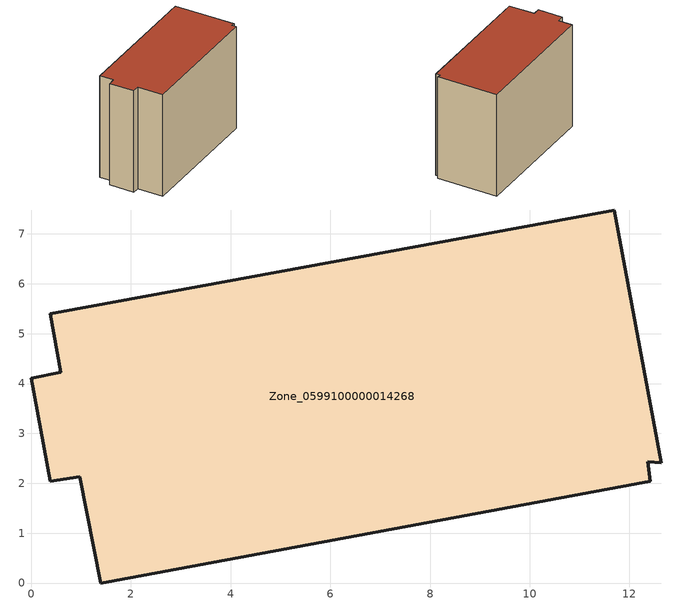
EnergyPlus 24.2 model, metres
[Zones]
Zone_0599100000014268
 floor ground (C_G): 0.98,2.13 0.38,2.04 0,4.11 0.59,4.23 0.38,5.4 11.7,7.48 12.64,2.41 12.36,2.44 12.41,2.04 1.4,0 z0.41
 wall outside (C_F): 0.38,2.04 0.98,2.13 1.4,0 12.41,2.04 12.36,2.44 12.64,2.41 11.7,7.48 0.38,5.4 0.59,4.23 0,4.11 0.38,2.04 z0.41:9.46
 roof outside (C_R): 12.36,2.44 12.64,2.41 11.7,7.48 0.38,5.4 0.59,4.23 0,4.11 0.38,2.04 0.98,2.13 1.4,0 12.41,2.04 z9.46
[BUILDING]
Pand.0599100000014268: North Axis=0; Terrain=City; Loads Convergence Tolerance Value=0.04; Temperature Convergence Tolerance Value=0.4; Solar Distribution=FullExterior; Maximum Number of Warmup Days=25; Minimum Number of Warmup Days=1
[Site:Location]
Rotterdam.The.Hague.AP_ZH_NLD Design_Conditions: Latitude=51.96; Longitude=4.45; Time Zone=1; Elevation=-4.5
[SITE:GROUNDTEMPERATURE:BUILDINGSURFACE]
18, 18, 18, 18, 18, 18, 18, 18, 18, 18, 18, 18
[MATERIAL] Thermal Absorptance=0.9; Solar Absorptance=0.7; Visible Absorptance=0.7
Name | Roughness | Thickness | Conductivity | Density | Specific Heat
G.TC.1946 | MediumSmooth | 0.15 | 1 | 540 | 1210
F.TC.1946 | Rough | 0.3 | 0.857143 | 1920 | 840
R.TC.1946 | MediumRough | 0.2 | 0.909091 | 1500 | 1000
[CONSTRUCTION]
C_G: G.TC.1946
C_F: F.TC.1946
C_R: R.TC.1946
[ZONE]
Zone_0599100000014268: Type=1; Multiplier=1; Ceiling Height=Autocalculate; Volume=Autocalculate; Floor Area=autocalculate; Part of Total Floor Area=Yes
[ZONEINFILTRATION:DESIGNFLOWRATE]
Infil_Zone_0599100000014268: Zone or ZoneList or Space or SpaceList=Zone_0599100000014268; Schedule=AlwaysOn; Design Flow Rate Calculation Method=Flow/Area; Flow Rate per Floor Area=0.003; Constant Term Coefficient=1; Temperature Term Coefficient=0; Velocity Term Coefficient=0; Velocity Squared Term Coefficient=0
[HVACTEMPLATE:ZONE:IDEALLOADSAIRSYSTEM]
Zone_0599100000014268: Maximum Heating Supply Air Temperature=50; Minimum Cooling Supply Air Temperature=13; Maximum Heating Supply Air Humidity Ratio=0.0156; Minimum Cooling Supply Air Humidity Ratio=0.0077; Heating Limit=NoLimit; Cooling Limit=NoLimit; Dehumidification Control Type=ConstantSensibleHeatRatio; Cooling Sensible Heat Ratio=0.7; Dehumidification Setpoint=60; Humidification Control Type=None; Humidification Setpoint=30; Outdoor Air Method=None; Outdoor Air Flow Rate per Person=0.00944; Outdoor Air Flow Rate per Zone Floor Area=0; Outdoor Air Flow Rate per Zone=0; Demand Controlled Ventilation Type=None; Outdoor Air Economizer Type=NoEconomizer; Heat Recovery Type=None; Sensible Heat Recovery Effectiveness=0.7; Latent Heat Recovery Effectiveness=0.65
[ZONECONTROL:THERMOSTAT]
ThermostatControl_Zone_0599100000014268: Zone or ZoneList=Zone_0599100000014268; Control Type Schedule=DualSetpointControlType; Control 1=Thermostat_Zone_0599100000014268; Temperature Difference Between Cutout And Setpoint=0
[THERMOSTATSETPOINT:DUALSETPOINT]
Thermostat_Zone_0599100000014268: Heating Setpoint Temperature Schedule=HeatingSetpoint_Zone_0599100000014268; Cooling Setpoint Temperature Schedule=CoolingSetpoint_Zone_0599100000014268
[SCHEDULE:COMPACT]
HeatingSetpoint_Zone_0599100000014268: Through: 12/31, For: AllDays, Until: 24:00, 21
CoolingSetpoint_Zone_0599100000014268: Through: 12/31, For: AllDays, Until: 24:00, 24
DualSetpointControlType: Through: 12/31, For: AllDays, Until: 24:00, 4
AlwaysOn: Through: 12/31, For: AllDays, Until: 24:00, 1
